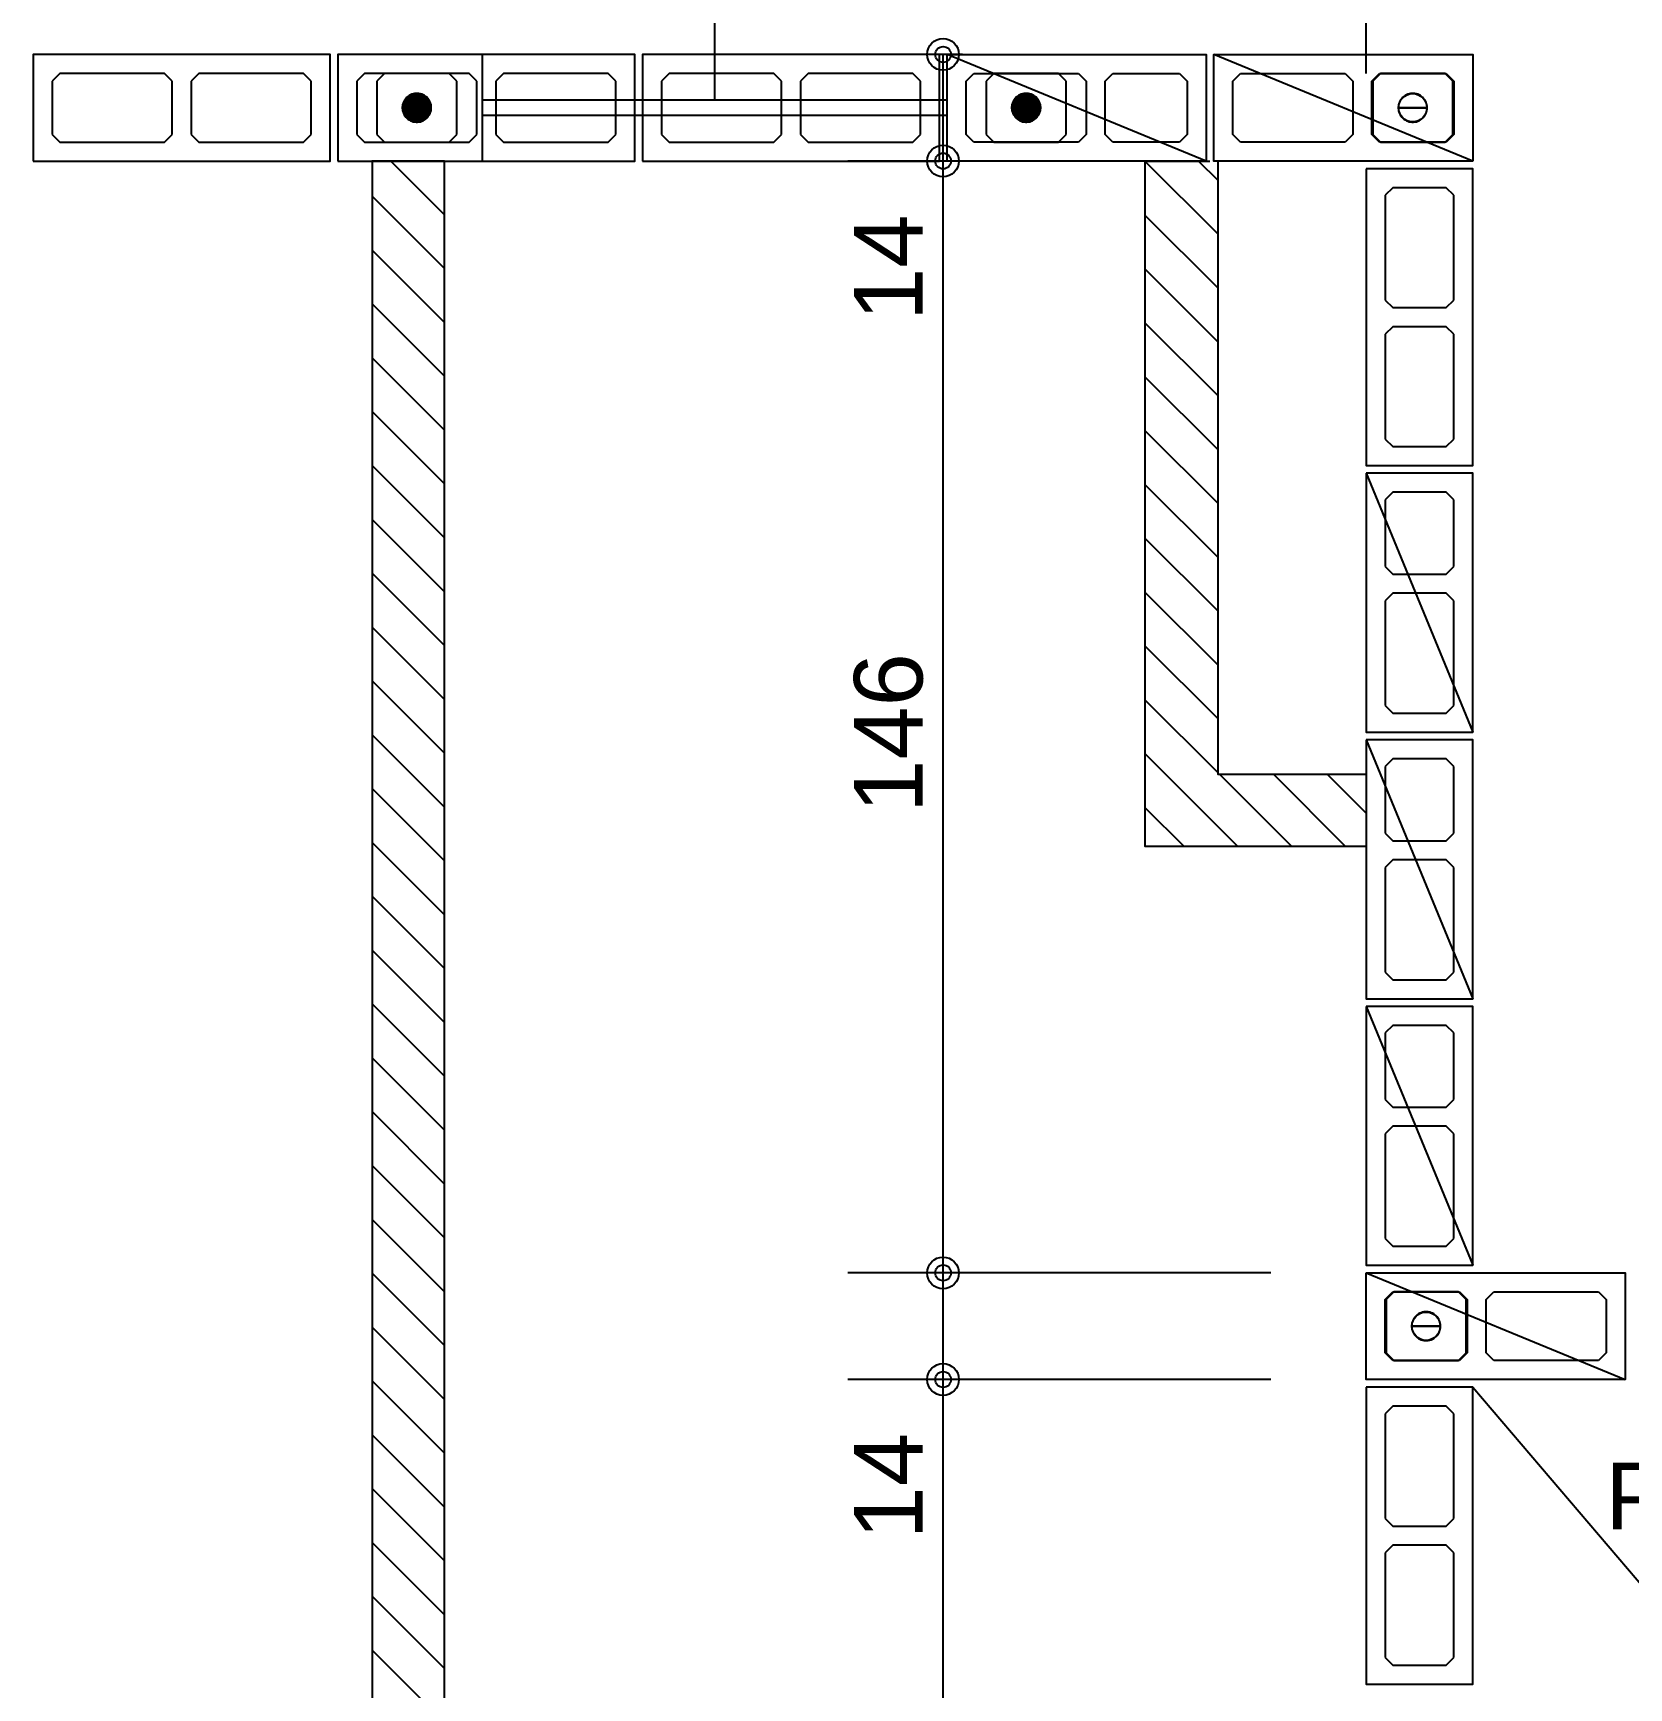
# Model space of a CAD drawing. Extents: x 0 to 119, y 0 to 84.
# Drawn here: x 20.638 to 24.828, y 65.63 to 69.976 of the extents above; entities that cross this region are included whole.
import ezdxf

# ---------------------------------------------------------------- set-up
doc = ezdxf.new("R2010")
doc.units = 0
doc.header["$MEASUREMENT"] = 0
doc.linetypes.add('ESTILO_TQS_0005', pattern=[0.4, 0.3, -0.1])
for name, color, linetype in [('17', 90, 'CONTINUOUS'), ('27', 250, 'CONTINUOUS'), ('29', 9, 'CONTINUOUS'), ('3', 7, 'CONTINUOUS'), ('35', 255, 'CONTINUOUS')]:
    doc.layers.add(name, color=color, linetype=linetype)
doc.styles.add('TQS_ARIAL', font='arial.ttf')

msp = doc.modelspace()

# ---------------------------------------------------------------- linework, layer by layer
at = {"layer": '17', "color": 90, "linetype": 'Continuous'}
for p, q in [((21.5603, 69.87), (21.5403, 69.85)), ((21.5403, 69.85), (21.5403, 69.71)), ((21.7303, 69.87), (21.5603, 69.87)), ((21.7503, 69.85), (21.7303, 69.87)), ((21.7503, 69.71), (21.7503, 69.85)), ((24.1753, 69.87), (24.1553, 69.85)), ((24.1553, 69.85), (24.1553, 69.71)), ((24.3453, 69.87), (24.1753, 69.87)), ((24.3653, 69.85), (24.3453, 69.87)), ((24.3653, 69.71), (24.3653, 69.85)), ((21.5403, 69.71), (21.5603, 69.69)), ((21.5603, 69.69), (21.7303, 69.69)), ((21.7303, 69.69), (21.7503, 69.71)), ((24.1553, 69.71), (24.1753, 69.69)), ((24.1753, 69.69), (24.3453, 69.69)), ((24.3453, 69.69), (24.3653, 69.71))]:
    msp.add_line(p, q, dxfattribs=at)
for points in [[(21.6459, 69.78), (21.645897, 69.779939), (21.645888, 69.779879), (21.645872, 69.77982), (21.645851, 69.779763), (21.645825, 69.779709), (21.645792, 69.779657), (21.645755, 69.779609), (21.645713, 69.779565), (21.645667, 69.779526), (21.645617, 69.779491), (21.645564, 69.779461), (21.645508, 69.779437), (21.64545, 69.779419), (21.645391, 69.779407), (21.64533, 69.779401), (21.64527, 69.779401), (21.645209, 69.779407), (21.64515, 69.779419), (21.645092, 69.779437), (21.645036, 69.779461), (21.644983, 69.779491), (21.644933, 69.779526), (21.644887, 69.779565), (21.644845, 69.779609), (21.644808, 69.779657), (21.644775, 69.779709), (21.644749, 69.779763), (21.644728, 69.77982), (21.644712, 69.779879), (21.644703, 69.779939), (21.6447, 69.78), (21.6831, 69.78), (21.682906, 69.783824), (21.682326, 69.787609), (21.681366, 69.791316), (21.680037, 69.794907), (21.67835, 69.798344), (21.676325, 69.801594), (21.673981, 69.804622), (21.671343, 69.807397), (21.668438, 69.809891), (21.665295, 69.812079), (21.661947, 69.813937), (21.658428, 69.815447), (21.654775, 69.816593), (21.651024, 69.817364), (21.647215, 69.817751), (21.643385, 69.817751), (21.639576, 69.817364), (21.635825, 69.816593), (21.632172, 69.815447), (21.628653, 69.813937), (21.625305, 69.812079), (21.622162, 69.809891), (21.619257, 69.807397), (21.616619, 69.804622), (21.614275, 69.801594), (21.61225, 69.798344), (21.610563, 69.794907), (21.609234, 69.791316), (21.608274, 69.787609), (21.607694, 69.783824), (21.6075, 69.78), (21.6459, 69.78)], [(24.2609, 69.78), (24.260897, 69.779939), (24.260888, 69.779879), (24.260872, 69.77982), (24.260851, 69.779763), (24.260825, 69.779709), (24.260792, 69.779657), (24.260755, 69.779609), (24.260713, 69.779565), (24.260667, 69.779526), (24.260617, 69.779491), (24.260564, 69.779461), (24.260508, 69.779437), (24.26045, 69.779419), (24.260391, 69.779407), (24.26033, 69.779401), (24.26027, 69.779401), (24.260209, 69.779407), (24.26015, 69.779419), (24.260092, 69.779437), (24.260036, 69.779461), (24.259983, 69.779491), (24.259933, 69.779526), (24.259887, 69.779565), (24.259845, 69.779609), (24.259808, 69.779657), (24.259775, 69.779709), (24.259749, 69.779763), (24.259728, 69.77982), (24.259712, 69.779879), (24.259703, 69.779939), (24.2597, 69.78), (24.2981, 69.78), (24.297906, 69.783824), (24.297326, 69.787609), (24.296366, 69.791316), (24.295037, 69.794907), (24.29335, 69.798344), (24.291325, 69.801594), (24.288981, 69.804622), (24.286343, 69.807397), (24.283438, 69.809891), (24.280295, 69.812079), (24.276947, 69.813937), (24.273428, 69.815447), (24.269775, 69.816593), (24.266024, 69.817364), (24.262215, 69.817751), (24.258385, 69.817751), (24.254576, 69.817364), (24.250825, 69.816593), (24.247172, 69.815447), (24.243653, 69.813937), (24.240305, 69.812079), (24.237162, 69.809891), (24.234257, 69.807397), (24.231619, 69.804622), (24.229275, 69.801594), (24.22725, 69.798344), (24.225563, 69.794907), (24.224234, 69.791316), (24.223274, 69.787609), (24.222694, 69.783824), (24.2225, 69.78), (24.2609, 69.78)], [(21.6447, 69.78), (21.644703, 69.780061), (21.644712, 69.780121), (21.644728, 69.78018), (21.644749, 69.780237), (21.644775, 69.780291), (21.644808, 69.780343), (21.644845, 69.780391), (21.644887, 69.780435), (21.644933, 69.780474), (21.644983, 69.780509), (21.645036, 69.780539), (21.645092, 69.780563), (21.64515, 69.780581), (21.645209, 69.780593), (21.64527, 69.780599), (21.64533, 69.780599), (21.645391, 69.780593), (21.64545, 69.780581), (21.645508, 69.780563), (21.645564, 69.780539), (21.645617, 69.780509), (21.645667, 69.780474), (21.645713, 69.780435), (21.645755, 69.780391), (21.645792, 69.780343), (21.645825, 69.780291), (21.645851, 69.780237), (21.645872, 69.78018), (21.645888, 69.780121), (21.645897, 69.780061), (21.6459, 69.78), (21.6075, 69.78), (21.607694, 69.776176), (21.608274, 69.772391), (21.609234, 69.768684), (21.610563, 69.765093), (21.61225, 69.761656), (21.614275, 69.758406), (21.616619, 69.755378), (21.619257, 69.752603), (21.622162, 69.750109), (21.625305, 69.747921), (21.628653, 69.746063), (21.632172, 69.744553), (21.635825, 69.743407), (21.639576, 69.742636), (21.643385, 69.742249), (21.647215, 69.742249), (21.651024, 69.742636), (21.654775, 69.743407), (21.658428, 69.744553), (21.661947, 69.746063), (21.665295, 69.747921), (21.668438, 69.750109), (21.671343, 69.752603), (21.673981, 69.755378), (21.676325, 69.758406), (21.67835, 69.761656), (21.680037, 69.765093), (21.681366, 69.768684), (21.682326, 69.772391), (21.682906, 69.776176), (21.6831, 69.78), (21.6447, 69.78)], [(24.2597, 69.78), (24.259703, 69.780061), (24.259712, 69.780121), (24.259728, 69.78018), (24.259749, 69.780237), (24.259775, 69.780291), (24.259808, 69.780343), (24.259845, 69.780391), (24.259887, 69.780435), (24.259933, 69.780474), (24.259983, 69.780509), (24.260036, 69.780539), (24.260092, 69.780563), (24.26015, 69.780581), (24.260209, 69.780593), (24.26027, 69.780599), (24.26033, 69.780599), (24.260391, 69.780593), (24.26045, 69.780581), (24.260508, 69.780563), (24.260564, 69.780539), (24.260617, 69.780509), (24.260667, 69.780474), (24.260713, 69.780435), (24.260755, 69.780391), (24.260792, 69.780343), (24.260825, 69.780291), (24.260851, 69.780237), (24.260872, 69.78018), (24.260888, 69.780121), (24.260897, 69.780061), (24.2609, 69.78), (24.2225, 69.78), (24.222694, 69.776176), (24.223274, 69.772391), (24.224234, 69.768684), (24.225563, 69.765093), (24.22725, 69.761656), (24.229275, 69.758406), (24.231619, 69.755378), (24.234257, 69.752603), (24.237162, 69.750109), (24.240305, 69.747921), (24.243653, 69.746063), (24.247172, 69.744553), (24.250825, 69.743407), (24.254576, 69.742636), (24.258385, 69.742249), (24.262215, 69.742249), (24.266024, 69.742636), (24.269775, 69.743407), (24.273428, 69.744553), (24.276947, 69.746063), (24.280295, 69.747921), (24.283438, 69.750109), (24.286343, 69.752603), (24.288981, 69.755378), (24.291325, 69.758406), (24.29335, 69.761656), (24.295037, 69.765093), (24.296366, 69.768684), (24.297326, 69.772391), (24.297906, 69.776176), (24.2981, 69.78), (24.2597, 69.78)]]:
    msp.add_lwpolyline(points, dxfattribs=at)
for centre in [(21.6453, 69.78), (24.2603, 69.78)]:
    msp.add_circle(centre, 0.0372, dxfattribs=at)
for points in [[(21.645667, 69.779526), (21.61225, 69.798344), (21.610563, 69.794907)], [(21.645667, 69.779526), (21.614275, 69.801594), (21.61225, 69.798344)], [(21.645667, 69.779526), (21.616619, 69.804622), (21.614275, 69.801594)], [(21.645667, 69.779526), (21.619257, 69.807397), (21.616619, 69.804622)], [(21.645667, 69.779526), (21.622162, 69.809891), (21.619257, 69.807397)], [(21.645667, 69.779526), (21.625305, 69.812079), (21.622162, 69.809891)], [(21.645667, 69.779526), (21.628653, 69.813937), (21.625305, 69.812079)], [(21.645667, 69.779526), (21.632172, 69.815447), (21.628653, 69.813937)], [(21.645667, 69.779526), (21.635825, 69.816593), (21.632172, 69.815447)], [(21.645667, 69.779526), (21.639576, 69.817364), (21.635825, 69.816593)], [(21.645667, 69.779526), (21.643385, 69.817751), (21.639576, 69.817364)], [(21.645667, 69.779526), (21.647215, 69.817751), (21.643385, 69.817751)], [(21.6831, 69.78), (21.647215, 69.817751), (21.645667, 69.779526)], [(21.6831, 69.78), (21.651024, 69.817364), (21.647215, 69.817751)], [(21.6831, 69.78), (21.654775, 69.816593), (21.651024, 69.817364)], [(21.6831, 69.78), (21.658428, 69.815447), (21.654775, 69.816593)], [(21.6831, 69.78), (21.661947, 69.813937), (21.658428, 69.815447)], [(21.6831, 69.78), (21.665295, 69.812079), (21.661947, 69.813937)], [(21.6831, 69.78), (21.668438, 69.809891), (21.665295, 69.812079)], [(21.6831, 69.78), (21.671343, 69.807397), (21.668438, 69.809891)], [(21.6831, 69.78), (21.673981, 69.804622), (21.671343, 69.807397)], [(21.6831, 69.78), (21.676325, 69.801594), (21.673981, 69.804622)], [(21.6831, 69.78), (21.67835, 69.798344), (21.676325, 69.801594)], [(21.6831, 69.78), (21.680037, 69.794907), (21.67835, 69.798344)], [(21.645667, 69.779526), (21.607694, 69.783824), (21.6075, 69.78)], [(21.644933, 69.780474), (21.6075, 69.78), (21.607694, 69.776176)], [(21.645667, 69.779526), (21.608274, 69.787609), (21.607694, 69.783824)], [(21.644933, 69.780474), (21.607694, 69.776176), (21.608274, 69.772391)], [(21.645667, 69.779526), (21.609234, 69.791316), (21.608274, 69.787609)], [(21.644933, 69.780474), (21.608274, 69.772391), (21.609234, 69.768684)], [(21.645667, 69.779526), (21.610563, 69.794907), (21.609234, 69.791316)], [(21.644933, 69.780474), (21.609234, 69.768684), (21.610563, 69.765093)], [(21.644933, 69.780474), (21.610563, 69.765093), (21.61225, 69.761656)], [(21.644933, 69.780474), (21.61225, 69.761656), (21.614275, 69.758406)], [(21.644933, 69.780474), (21.614275, 69.758406), (21.616619, 69.755378)], [(21.644933, 69.780474), (21.616619, 69.755378), (21.619257, 69.752603)], [(21.644933, 69.780474), (21.619257, 69.752603), (21.622162, 69.750109)], [(21.644933, 69.780474), (21.622162, 69.750109), (21.625305, 69.747921)], [(21.644933, 69.780474), (21.625305, 69.747921), (21.628653, 69.746063)], [(21.644933, 69.780474), (21.628653, 69.746063), (21.632172, 69.744553)], [(21.644933, 69.780474), (21.632172, 69.744553), (21.635825, 69.743407)], [(21.644933, 69.780474), (21.635825, 69.743407), (21.639576, 69.742636)], [(21.644933, 69.780474), (21.639576, 69.742636), (21.643385, 69.742249)], [(21.644933, 69.780474), (21.643385, 69.742249), (21.647215, 69.742249)], [(21.644933, 69.780474), (21.644728, 69.78018), (21.6447, 69.78)], [(21.644933, 69.780474), (21.6447, 69.78), (21.6447, 69.78)], [(21.644933, 69.780474), (21.6447, 69.78), (21.6447, 69.78)], [(21.644933, 69.780474), (21.6447, 69.78), (21.6447, 69.78)], [(21.644933, 69.780474), (21.6447, 69.78), (21.6447, 69.78)], [(21.644933, 69.780474), (21.6447, 69.78), (21.6447, 69.78)], [(21.644933, 69.780474), (21.6447, 69.78), (21.6447, 69.78)], [(21.644933, 69.780474), (21.6447, 69.78), (21.6447, 69.78)], [(21.644933, 69.780474), (21.6447, 69.78), (21.6447, 69.78)], [(21.644933, 69.780474), (21.6447, 69.78), (21.6447, 69.78)], [(21.644933, 69.780474), (21.6447, 69.78), (21.6447, 69.78)], [(21.644933, 69.780474), (21.6447, 69.78), (21.6447, 69.78)], [(21.644933, 69.780474), (21.6447, 69.78), (21.6447, 69.78)], [(21.644933, 69.780474), (21.6447, 69.78), (21.6447, 69.78)], [(21.644933, 69.780474), (21.6447, 69.78), (21.6447, 69.78)], [(21.644933, 69.780474), (21.6447, 69.78), (21.6447, 69.78)], [(21.644933, 69.780474), (21.6447, 69.78), (21.6447, 69.78)], [(21.644933, 69.780474), (21.6447, 69.78), (21.6447, 69.78)], [(21.644933, 69.780474), (21.6447, 69.78), (21.6447, 69.78)], [(21.644933, 69.780474), (21.6447, 69.78), (21.6447, 69.78)], [(21.644933, 69.780474), (21.6447, 69.78), (21.6447, 69.78)], [(21.644933, 69.780474), (21.6447, 69.78), (21.6447, 69.78)], [(21.644933, 69.780474), (21.6447, 69.78), (21.6447, 69.78)], [(21.644933, 69.780474), (21.644775, 69.780291), (21.644728, 69.78018)], [(21.644933, 69.780474), (21.644808, 69.780343), (21.644775, 69.780291)], [(21.644933, 69.780474), (21.644845, 69.780391), (21.644808, 69.780343)], [(21.644933, 69.780474), (21.644887, 69.780435), (21.644845, 69.780391)], [(21.644933, 69.780474), (21.644933, 69.780474), (21.644887, 69.780435)], [(21.644933, 69.780474), (21.644887, 69.780435), (21.644887, 69.780435)], [(21.6831, 69.78), (21.644933, 69.780474), (21.647215, 69.742249)], [(21.644933, 69.780474), (21.644933, 69.780474), (21.644933, 69.780474)], [(21.6459, 69.78), (21.645667, 69.779526), (21.645667, 69.779526)], [(21.6459, 69.78), (21.645667, 69.779526), (21.645667, 69.779526)], [(21.6459, 69.78), (21.645667, 69.779526), (21.645713, 69.779565)], [(21.6459, 69.78), (21.645713, 69.779565), (21.645713, 69.779565)], [(21.6459, 69.78), (21.645713, 69.779565), (21.645755, 69.779609)], [(21.6459, 69.78), (21.645755, 69.779609), (21.645792, 69.779657)], [(21.6459, 69.78), (21.645792, 69.779657), (21.645825, 69.779709)], [(21.6459, 69.78), (21.645825, 69.779709), (21.645872, 69.77982)], [(21.6459, 69.78), (21.645872, 69.77982), (21.6459, 69.78)], [(21.6459, 69.78), (21.6459, 69.78), (21.6459, 69.78)], [(21.6459, 69.78), (21.6459, 69.78), (21.6459, 69.78)], [(21.6459, 69.78), (21.6459, 69.78), (21.6459, 69.78)], [(21.6459, 69.78), (21.6459, 69.78), (21.6459, 69.78)], [(21.6459, 69.78), (21.6459, 69.78), (21.6459, 69.78)], [(21.6459, 69.78), (21.6459, 69.78), (21.6459, 69.78)], [(21.6459, 69.78), (21.6459, 69.78), (21.6459, 69.78)], [(21.6459, 69.78), (21.6459, 69.78), (21.6459, 69.78)], [(21.6459, 69.78), (21.6459, 69.78), (21.6459, 69.78)], [(21.6459, 69.78), (21.6459, 69.78), (21.6459, 69.78)], [(21.6459, 69.78), (21.6459, 69.78), (21.6459, 69.78)], [(21.6459, 69.78), (21.6459, 69.78), (21.6459, 69.78)], [(21.6459, 69.78), (21.6459, 69.78), (21.6459, 69.78)], [(21.6459, 69.78), (21.6459, 69.78), (21.6459, 69.78)], [(21.6459, 69.78), (21.6459, 69.78), (21.6459, 69.78)], [(21.6459, 69.78), (21.6459, 69.78), (21.6459, 69.78)], [(21.6459, 69.78), (21.6459, 69.78), (21.6459, 69.78)], [(21.6459, 69.78), (21.6459, 69.78), (21.6459, 69.78)], [(21.6459, 69.78), (21.6459, 69.78), (21.6459, 69.78)], [(21.6459, 69.78), (21.6459, 69.78), (21.6459, 69.78)], [(21.6459, 69.78), (21.6459, 69.78), (21.6459, 69.78)], [(21.6831, 69.78), (21.647215, 69.742249), (21.651024, 69.742636)], [(21.6831, 69.78), (21.651024, 69.742636), (21.654775, 69.743407)], [(21.6831, 69.78), (21.654775, 69.743407), (21.658428, 69.744553)], [(21.6831, 69.78), (21.658428, 69.744553), (21.661947, 69.746063)], [(21.6831, 69.78), (21.661947, 69.746063), (21.665295, 69.747921)], [(21.6831, 69.78), (21.665295, 69.747921), (21.668438, 69.750109)], [(21.6831, 69.78), (21.668438, 69.750109), (21.671343, 69.752603)], [(21.6831, 69.78), (21.671343, 69.752603), (21.673981, 69.755378)], [(21.6831, 69.78), (21.673981, 69.755378), (21.676325, 69.758406)], [(21.6831, 69.78), (21.676325, 69.758406), (21.67835, 69.761656)], [(21.6831, 69.78), (21.67835, 69.761656), (21.680037, 69.765093)], [(21.6831, 69.78), (21.681366, 69.791316), (21.680037, 69.794907)], [(21.6831, 69.78), (21.680037, 69.765093), (21.681366, 69.768684)], [(21.6831, 69.78), (21.682326, 69.787609), (21.681366, 69.791316)], [(21.6831, 69.78), (21.681366, 69.768684), (21.682326, 69.772391)], [(21.6831, 69.78), (21.682906, 69.783824), (21.682326, 69.787609)], [(21.6831, 69.78), (21.682326, 69.772391), (21.682906, 69.776176)]]:
    msp.add_solid(points, dxfattribs=at)
at = {"layer": '27', "color": 250, "linetype": 'ESTILO_TQS_0005'}
for points in [[(20.6878, 69.71), (20.7078, 69.69), (20.9828, 69.69), (21.0028, 69.71), (21.0028, 69.85), (20.9828, 69.87), (20.7078, 69.87), (20.6878, 69.85), (20.6878, 69.71)], [(21.0528, 69.71), (21.0728, 69.69), (21.3478, 69.69), (21.3678, 69.71), (21.3678, 69.85), (21.3478, 69.87), (21.0728, 69.87), (21.0528, 69.85), (21.0528, 69.71)], [(21.4878, 69.71), (21.5078, 69.69), (21.7828, 69.69), (21.8028, 69.71), (21.8028, 69.85), (21.7828, 69.87), (21.5078, 69.87), (21.4878, 69.85), (21.4878, 69.71)], [(21.8528, 69.71), (21.8728, 69.69), (22.1478, 69.69), (22.1678, 69.71), (22.1678, 69.85), (22.1478, 69.87), (21.8728, 69.87), (21.8528, 69.85), (21.8528, 69.71)], [(22.2878, 69.71), (22.3078, 69.69), (22.5828, 69.69), (22.6028, 69.71), (22.6028, 69.85), (22.5828, 69.87), (22.3078, 69.87), (22.2878, 69.85), (22.2878, 69.71)], [(22.6528, 69.71), (22.6728, 69.69), (22.9478, 69.69), (22.9678, 69.71), (22.9678, 69.85), (22.9478, 69.87), (22.6728, 69.87), (22.6528, 69.85), (22.6528, 69.71)], [(23.4028, 69.71), (23.3828, 69.69), (23.1078, 69.69), (23.0878, 69.71), (23.0878, 69.85), (23.1078, 69.87), (23.3828, 69.87), (23.4028, 69.85), (23.4028, 69.71)], [(23.6678, 69.71), (23.6478, 69.69), (23.4728, 69.69), (23.4528, 69.71), (23.4528, 69.85), (23.4728, 69.87), (23.6478, 69.87), (23.6678, 69.85), (23.6678, 69.71)], [(24.1028, 69.71), (24.0828, 69.69), (23.8078, 69.69), (23.7878, 69.71), (23.7878, 69.85), (23.8078, 69.87), (24.0828, 69.87), (24.1028, 69.85), (24.1028, 69.71)], [(24.3678, 69.71), (24.3478, 69.69), (24.1728, 69.69), (24.1528, 69.71), (24.1528, 69.85), (24.1728, 69.87), (24.3478, 69.87), (24.3678, 69.85), (24.3678, 69.71)], [(24.2078, 69.57), (24.1878, 69.55), (24.1878, 69.275), (24.2078, 69.255), (24.3478, 69.255), (24.3678, 69.275), (24.3678, 69.55), (24.3478, 69.57), (24.2078, 69.57)], [(24.2078, 69.205), (24.1878, 69.185), (24.1878, 68.91), (24.2078, 68.89), (24.3478, 68.89), (24.3678, 68.91), (24.3678, 69.185), (24.3478, 69.205), (24.2078, 69.205)], [(24.2078, 68.77), (24.1878, 68.75), (24.1878, 68.575), (24.2078, 68.555), (24.3478, 68.555), (24.3678, 68.575), (24.3678, 68.75), (24.3478, 68.77), (24.2078, 68.77)], [(24.2078, 68.505), (24.1878, 68.485), (24.1878, 68.21), (24.2078, 68.19), (24.3478, 68.19), (24.3678, 68.21), (24.3678, 68.485), (24.3478, 68.505), (24.2078, 68.505)], [(24.2078, 68.07), (24.1878, 68.05), (24.1878, 67.875), (24.2078, 67.855), (24.3478, 67.855), (24.3678, 67.875), (24.3678, 68.05), (24.3478, 68.07), (24.2078, 68.07)], [(24.2078, 67.805), (24.1878, 67.785), (24.1878, 67.51), (24.2078, 67.49), (24.3478, 67.49), (24.3678, 67.51), (24.3678, 67.785), (24.3478, 67.805), (24.2078, 67.805)], [(24.2078, 67.37), (24.1878, 67.35), (24.1878, 67.175), (24.2078, 67.155), (24.3478, 67.155), (24.3678, 67.175), (24.3678, 67.35), (24.3478, 67.37), (24.2078, 67.37)], [(24.2078, 67.105), (24.1878, 67.085), (24.1878, 66.81), (24.2078, 66.79), (24.3478, 66.79), (24.3678, 66.81), (24.3678, 67.085), (24.3478, 67.105), (24.2078, 67.105)], [(24.187894, 66.65), (24.207894, 66.67), (24.382894, 66.67), (24.402894, 66.65), (24.402894, 66.51), (24.382894, 66.49), (24.207894, 66.49), (24.187894, 66.51), (24.187894, 66.65)], [(24.452894, 66.65), (24.472894, 66.67), (24.747894, 66.67), (24.767894, 66.65), (24.767894, 66.51), (24.747894, 66.49), (24.472894, 66.49), (24.452894, 66.51), (24.452894, 66.65)], [(24.2078, 66.37), (24.1878, 66.35), (24.1878, 66.075), (24.2078, 66.055), (24.3478, 66.055), (24.3678, 66.075), (24.3678, 66.35), (24.3478, 66.37), (24.2078, 66.37)], [(24.2078, 66.005), (24.1878, 65.985), (24.1878, 65.71), (24.2078, 65.69), (24.3478, 65.69), (24.3678, 65.71), (24.3678, 65.985), (24.3478, 66.005), (24.2078, 66.005)]]:
    msp.add_lwpolyline(points, dxfattribs=at)
at = {"layer": '29', "color": 9, "linetype": 'Continuous'}
for p, q in [((21.576775, 69.64), (21.717799, 69.498975)), ((23.558194, 69.63848), (23.748194, 69.44848)), ((23.698095, 69.64), (23.748194, 69.589901)), ((21.527799, 69.547554), (21.717799, 69.357554)), ((23.558194, 69.497058), (23.748194, 69.307058)), ((21.527799, 69.406133), (21.717799, 69.216133)), ((23.558194, 69.355637), (23.748194, 69.165637)), ((21.527799, 69.264711), (21.717799, 69.074711)), ((23.558194, 69.214216), (23.748194, 69.024216)), ((21.527799, 69.12329), (21.717799, 68.93329)), ((23.558194, 69.072794), (23.748194, 68.882794)), ((21.527799, 68.981869), (21.717799, 68.791869)), ((23.558194, 68.931373), (23.748194, 68.741373)), ((21.527799, 68.840447), (21.717799, 68.650447)), ((23.558194, 68.789952), (23.748194, 68.599952)), ((21.527799, 68.699026), (21.717799, 68.509026)), ((23.558194, 68.64853), (23.748194, 68.45853)), ((21.527799, 68.557605), (21.717799, 68.367605)), ((23.558194, 68.507109), (23.748194, 68.317109)), ((21.527799, 68.416183), (21.717799, 68.226183)), ((23.558194, 68.365687), (23.748194, 68.175687)), ((21.527799, 68.274762), (21.717799, 68.084762)), ((23.558194, 68.224266), (23.748194, 68.034266)), ((21.527799, 68.13334), (21.717799, 67.94334)), ((23.558194, 68.082845), (23.801178, 67.839861)), ((23.752969, 68.029491), (23.942599, 67.839861)), ((23.894391, 68.029491), (24.084021, 67.839861)), ((24.035812, 68.029491), (24.1378, 67.927503)), ((21.527799, 67.991919), (21.717799, 67.801919)), ((23.558194, 67.941423), (23.659756, 67.839861)), ((21.527799, 67.850498), (21.717799, 67.660498)), ((21.527799, 67.709076), (21.717799, 67.519076)), ((21.527799, 67.567655), (21.717799, 67.377655)), ((21.527799, 67.426234), (21.717799, 67.236234)), ((21.527799, 67.284812), (21.717799, 67.094812)), ((21.527799, 67.143391), (21.717799, 66.953391)), ((21.527799, 67.00197), (21.717799, 66.81197)), ((21.527799, 66.860548), (21.717799, 66.670548)), ((21.527799, 66.719127), (21.717799, 66.529127)), ((21.527799, 66.577706), (21.717799, 66.387706)), ((21.527799, 66.436284), (21.717799, 66.246284)), ((24.4178, 66.42), (26.8378, 63.580087)), ((21.527799, 66.294863), (21.717799, 66.104863)), ((21.527799, 66.153441), (21.717799, 65.963441)), ((21.527799, 66.01202), (21.717799, 65.82202)), ((21.527799, 65.870599), (21.717799, 65.680599)), ((21.527799, 65.729177), (21.717799, 65.539177))]:
    msp.add_line(p, q, dxfattribs=at)
for points in [[(21.527799, 69.64), (21.527799, 64.639985), (21.827799, 64.639985), (21.827799, 64.919985), (21.717799, 64.919985), (21.717799, 69.64), (21.527489, 69.64)], [(23.748194, 69.64), (23.748194, 68.029491), (24.1378, 68.029491), (24.1378, 67.839861), (23.558194, 67.839861), (23.558194, 69.639491), (23.558194, 69.64), (23.727487, 69.64)]]:
    msp.add_lwpolyline(points, dxfattribs=at)
at = {"layer": '3', "color": 7, "linetype": 'Continuous'}
for p, q in [((22.4278, 69.8), (22.4278, 71.028083)), ((21.8178, 69.64), (21.8178, 69.92)), ((23.0378, 69.64), (23.0378, 69.92)), ((23.7178, 69.64), (23.0378, 69.92)), ((24.4178, 69.64), (23.7378, 69.92)), ((23.1603, 69.87), (23.1403, 69.85)), ((23.1403, 69.85), (23.1403, 69.71)), ((23.3303, 69.87), (23.1603, 69.87)), ((23.3503, 69.85), (23.3303, 69.87)), ((23.3503, 69.71), (23.3503, 69.85)), ((23.0378, 69.8), (21.8178, 69.8)), ((23.0378, 69.76), (21.8178, 69.76)), ((23.1403, 69.71), (23.1603, 69.69)), ((23.1603, 69.69), (23.3303, 69.69)), ((23.3303, 69.69), (23.3503, 69.71)), ((24.1378, 68.82), (24.4178, 68.14)), ((24.1378, 68.12), (24.4178, 67.44)), ((24.1378, 67.42), (24.4178, 66.74)), ((24.137894, 66.72), (24.817894, 66.44)), ((24.210394, 66.67), (24.190394, 66.65)), ((24.380394, 66.67), (24.210394, 66.67)), ((24.400394, 66.65), (24.380394, 66.67)), ((24.190394, 66.65), (24.190394, 66.51)), ((24.400394, 66.51), (24.400394, 66.65)), ((24.190394, 66.51), (24.210394, 66.49)), ((24.380394, 66.49), (24.400394, 66.51)), ((24.210394, 66.49), (24.380394, 66.49))]:
    msp.add_line(p, q, dxfattribs=at)
for points in [[(20.6378, 69.64), (21.4178, 69.64), (21.4178, 69.92), (20.6378, 69.92), (20.6378, 69.64)], [(21.4378, 69.64), (22.2178, 69.64), (22.2178, 69.92), (21.4378, 69.92), (21.4378, 69.64)], [(22.2378, 69.64), (23.0178, 69.64), (23.0178, 69.92), (22.2378, 69.92), (22.2378, 69.64)], [(23.7178, 69.64), (23.0378, 69.64), (23.0378, 69.92), (23.7178, 69.92), (23.7178, 69.64)], [(24.4178, 69.64), (23.7378, 69.64), (23.7378, 69.92), (24.4178, 69.92), (24.4178, 69.64)], [(23.2459, 69.78), (23.245897, 69.779939), (23.245888, 69.779879), (23.245872, 69.77982), (23.245851, 69.779763), (23.245825, 69.779709), (23.245792, 69.779657), (23.245755, 69.779609), (23.245713, 69.779565), (23.245667, 69.779526), (23.245617, 69.779491), (23.245564, 69.779461), (23.245508, 69.779437), (23.24545, 69.779419), (23.245391, 69.779407), (23.24533, 69.779401), (23.24527, 69.779401), (23.245209, 69.779407), (23.24515, 69.779419), (23.245092, 69.779437), (23.245036, 69.779461), (23.244983, 69.779491), (23.244933, 69.779526), (23.244887, 69.779565), (23.244845, 69.779609), (23.244808, 69.779657), (23.244775, 69.779709), (23.244749, 69.779763), (23.244728, 69.77982), (23.244712, 69.779879), (23.244703, 69.779939), (23.2447, 69.78), (23.2831, 69.78), (23.282906, 69.783824), (23.282326, 69.787609), (23.281366, 69.791316), (23.280037, 69.794907), (23.27835, 69.798344), (23.276325, 69.801594), (23.273981, 69.804622), (23.271343, 69.807397), (23.268438, 69.809891), (23.265295, 69.812079), (23.261947, 69.813937), (23.258428, 69.815447), (23.254775, 69.816593), (23.251024, 69.817364), (23.247215, 69.817751), (23.243385, 69.817751), (23.239576, 69.817364), (23.235825, 69.816593), (23.232172, 69.815447), (23.228653, 69.813937), (23.225305, 69.812079), (23.222162, 69.809891), (23.219257, 69.807397), (23.216619, 69.804622), (23.214275, 69.801594), (23.21225, 69.798344), (23.210563, 69.794907), (23.209234, 69.791316), (23.208274, 69.787609), (23.207694, 69.783824), (23.2075, 69.78), (23.2459, 69.78)], [(23.2447, 69.78), (23.244703, 69.780061), (23.244712, 69.780121), (23.244728, 69.78018), (23.244749, 69.780237), (23.244775, 69.780291), (23.244808, 69.780343), (23.244845, 69.780391), (23.244887, 69.780435), (23.244933, 69.780474), (23.244983, 69.780509), (23.245036, 69.780539), (23.245092, 69.780563), (23.24515, 69.780581), (23.245209, 69.780593), (23.24527, 69.780599), (23.24533, 69.780599), (23.245391, 69.780593), (23.24545, 69.780581), (23.245508, 69.780563), (23.245564, 69.780539), (23.245617, 69.780509), (23.245667, 69.780474), (23.245713, 69.780435), (23.245755, 69.780391), (23.245792, 69.780343), (23.245825, 69.780291), (23.245851, 69.780237), (23.245872, 69.78018), (23.245888, 69.780121), (23.245897, 69.780061), (23.2459, 69.78), (23.2075, 69.78), (23.207694, 69.776176), (23.208274, 69.772391), (23.209234, 69.768684), (23.210563, 69.765093), (23.21225, 69.761656), (23.214275, 69.758406), (23.216619, 69.755378), (23.219257, 69.752603), (23.222162, 69.750109), (23.225305, 69.747921), (23.228653, 69.746063), (23.232172, 69.744553), (23.235825, 69.743407), (23.239576, 69.742636), (23.243385, 69.742249), (23.247215, 69.742249), (23.251024, 69.742636), (23.254775, 69.743407), (23.258428, 69.744553), (23.261947, 69.746063), (23.265295, 69.747921), (23.268438, 69.750109), (23.271343, 69.752603), (23.273981, 69.755378), (23.276325, 69.758406), (23.27835, 69.761656), (23.280037, 69.765093), (23.281366, 69.768684), (23.282326, 69.772391), (23.282906, 69.776176), (23.2831, 69.78), (23.2447, 69.78)], [(24.1378, 69.62), (24.1378, 68.84), (24.4178, 68.84), (24.4178, 69.62), (24.1378, 69.62)], [(24.1378, 68.82), (24.1378, 68.14), (24.4178, 68.14), (24.4178, 68.82), (24.1378, 68.82)], [(24.1378, 68.12), (24.1378, 67.44), (24.4178, 67.44), (24.4178, 68.12), (24.1378, 68.12)], [(24.1378, 67.42), (24.1378, 66.74), (24.4178, 66.74), (24.4178, 67.42), (24.1378, 67.42)], [(24.137894, 66.72), (24.817894, 66.72), (24.817894, 66.44), (24.137894, 66.44), (24.137894, 66.72)], [(24.295994, 66.58), (24.295991, 66.579939), (24.295982, 66.579879), (24.295966, 66.57982), (24.295945, 66.579763), (24.295918, 66.579709), (24.295886, 66.579657), (24.295849, 66.579609), (24.295807, 66.579565), (24.295761, 66.579526), (24.295711, 66.579491), (24.295658, 66.579461), (24.295602, 66.579437), (24.295544, 66.579419), (24.295485, 66.579407), (24.295424, 66.579401), (24.295363, 66.579401), (24.295303, 66.579407), (24.295243, 66.579419), (24.295185, 66.579437), (24.29513, 66.579461), (24.295076, 66.579491), (24.295027, 66.579526), (24.29498, 66.579565), (24.294939, 66.579609), (24.294901, 66.579657), (24.294869, 66.579709), (24.294842, 66.579763), (24.294821, 66.57982), (24.294806, 66.579879), (24.294797, 66.579939), (24.294794, 66.58), (24.333194, 66.58), (24.333, 66.583824), (24.33242, 66.587609), (24.33146, 66.591316), (24.33013, 66.594907), (24.328444, 66.598344), (24.326419, 66.601594), (24.324075, 66.604622), (24.321437, 66.607397), (24.318531, 66.609891), (24.315389, 66.612079), (24.312041, 66.613937), (24.308522, 66.615447), (24.304869, 66.616593), (24.301118, 66.617364), (24.297308, 66.617751), (24.293479, 66.617751), (24.28967, 66.617364), (24.285919, 66.616593), (24.282266, 66.615447), (24.278747, 66.613937), (24.275399, 66.612079), (24.272256, 66.609891), (24.269351, 66.607397), (24.266713, 66.604622), (24.264369, 66.601594), (24.262344, 66.598344), (24.260657, 66.594907), (24.259327, 66.591316), (24.258368, 66.587609), (24.257788, 66.583824), (24.257594, 66.58), (24.295994, 66.58)], [(24.294794, 66.58), (24.294797, 66.580061), (24.294806, 66.580121), (24.294821, 66.58018), (24.294842, 66.580237), (24.294869, 66.580291), (24.294901, 66.580343), (24.294939, 66.580391), (24.29498, 66.580435), (24.295027, 66.580474), (24.295076, 66.580509), (24.29513, 66.580539), (24.295185, 66.580563), (24.295243, 66.580581), (24.295303, 66.580593), (24.295363, 66.580599), (24.295424, 66.580599), (24.295485, 66.580593), (24.295544, 66.580581), (24.295602, 66.580563), (24.295658, 66.580539), (24.295711, 66.580509), (24.295761, 66.580474), (24.295807, 66.580435), (24.295849, 66.580391), (24.295886, 66.580343), (24.295918, 66.580291), (24.295945, 66.580237), (24.295966, 66.58018), (24.295982, 66.580121), (24.295991, 66.580061), (24.295994, 66.58), (24.257594, 66.58), (24.257788, 66.576176), (24.258368, 66.572391), (24.259327, 66.568684), (24.260657, 66.565093), (24.262344, 66.561656), (24.264369, 66.558406), (24.266713, 66.555378), (24.269351, 66.552603), (24.272256, 66.550109), (24.275399, 66.547921), (24.278747, 66.546063), (24.282266, 66.544553), (24.285919, 66.543407), (24.28967, 66.542636), (24.293479, 66.542249), (24.297308, 66.542249), (24.301118, 66.542636), (24.304869, 66.543407), (24.308522, 66.544553), (24.312041, 66.546063), (24.315389, 66.547921), (24.318531, 66.550109), (24.321437, 66.552603), (24.324075, 66.555378), (24.326419, 66.558406), (24.328444, 66.561656), (24.33013, 66.565093), (24.33146, 66.568684), (24.33242, 66.572391), (24.333, 66.576176), (24.333194, 66.58), (24.294794, 66.58)], [(24.1378, 66.42), (24.1378, 65.64), (24.4178, 65.64), (24.4178, 66.42), (24.1378, 66.42)]]:
    msp.add_lwpolyline(points, dxfattribs=at)
for centre in [(23.2453, 69.78), (24.295394, 66.58)]:
    msp.add_circle(centre, 0.0372, dxfattribs=at)
for points in [[(23.245667, 69.779526), (23.21225, 69.798344), (23.210563, 69.794907)], [(23.245667, 69.779526), (23.214275, 69.801594), (23.21225, 69.798344)], [(23.245667, 69.779526), (23.216619, 69.804622), (23.214275, 69.801594)], [(23.245667, 69.779526), (23.219257, 69.807397), (23.216619, 69.804622)], [(23.245667, 69.779526), (23.222162, 69.809891), (23.219257, 69.807397)], [(23.245667, 69.779526), (23.225305, 69.812079), (23.222162, 69.809891)], [(23.245667, 69.779526), (23.228653, 69.813937), (23.225305, 69.812079)], [(23.245667, 69.779526), (23.232172, 69.815447), (23.228653, 69.813937)], [(23.245667, 69.779526), (23.235825, 69.816593), (23.232172, 69.815447)], [(23.245667, 69.779526), (23.239576, 69.817364), (23.235825, 69.816593)], [(23.245667, 69.779526), (23.243385, 69.817751), (23.239576, 69.817364)], [(23.245667, 69.779526), (23.247215, 69.817751), (23.243385, 69.817751)], [(23.2831, 69.78), (23.247215, 69.817751), (23.245667, 69.779526)], [(23.2831, 69.78), (23.251024, 69.817364), (23.247215, 69.817751)], [(23.2831, 69.78), (23.254775, 69.816593), (23.251024, 69.817364)], [(23.2831, 69.78), (23.258428, 69.815447), (23.254775, 69.816593)], [(23.2831, 69.78), (23.261947, 69.813937), (23.258428, 69.815447)], [(23.2831, 69.78), (23.265295, 69.812079), (23.261947, 69.813937)], [(23.2831, 69.78), (23.268438, 69.809891), (23.265295, 69.812079)], [(23.2831, 69.78), (23.271343, 69.807397), (23.268438, 69.809891)], [(23.2831, 69.78), (23.273981, 69.804622), (23.271343, 69.807397)], [(23.2831, 69.78), (23.276325, 69.801594), (23.273981, 69.804622)], [(23.2831, 69.78), (23.27835, 69.798344), (23.276325, 69.801594)], [(23.2831, 69.78), (23.280037, 69.794907), (23.27835, 69.798344)], [(23.245667, 69.779526), (23.207694, 69.783824), (23.2075, 69.78)], [(23.244933, 69.780474), (23.2075, 69.78), (23.207694, 69.776176)], [(23.245667, 69.779526), (23.208274, 69.787609), (23.207694, 69.783824)], [(23.244933, 69.780474), (23.207694, 69.776176), (23.208274, 69.772391)], [(23.245667, 69.779526), (23.209234, 69.791316), (23.208274, 69.787609)], [(23.244933, 69.780474), (23.208274, 69.772391), (23.209234, 69.768684)], [(23.245667, 69.779526), (23.210563, 69.794907), (23.209234, 69.791316)], [(23.244933, 69.780474), (23.209234, 69.768684), (23.210563, 69.765093)], [(23.244933, 69.780474), (23.210563, 69.765093), (23.21225, 69.761656)], [(23.244933, 69.780474), (23.21225, 69.761656), (23.214275, 69.758406)], [(23.244933, 69.780474), (23.214275, 69.758406), (23.216619, 69.755378)], [(23.244933, 69.780474), (23.216619, 69.755378), (23.219257, 69.752603)], [(23.244933, 69.780474), (23.219257, 69.752603), (23.222162, 69.750109)], [(23.244933, 69.780474), (23.222162, 69.750109), (23.225305, 69.747921)], [(23.244933, 69.780474), (23.225305, 69.747921), (23.228653, 69.746063)], [(23.244933, 69.780474), (23.228653, 69.746063), (23.232172, 69.744553)], [(23.244933, 69.780474), (23.232172, 69.744553), (23.235825, 69.743407)], [(23.244933, 69.780474), (23.235825, 69.743407), (23.239576, 69.742636)], [(23.244933, 69.780474), (23.239576, 69.742636), (23.243385, 69.742249)], [(23.244933, 69.780474), (23.243385, 69.742249), (23.247215, 69.742249)], [(23.244933, 69.780474), (23.244728, 69.78018), (23.2447, 69.78)], [(23.244933, 69.780474), (23.2447, 69.78), (23.2447, 69.78)], [(23.244933, 69.780474), (23.2447, 69.78), (23.2447, 69.78)], [(23.244933, 69.780474), (23.2447, 69.78), (23.2447, 69.78)], [(23.244933, 69.780474), (23.2447, 69.78), (23.2447, 69.78)], [(23.244933, 69.780474), (23.2447, 69.78), (23.2447, 69.78)], [(23.244933, 69.780474), (23.2447, 69.78), (23.2447, 69.78)], [(23.244933, 69.780474), (23.2447, 69.78), (23.2447, 69.78)], [(23.244933, 69.780474), (23.2447, 69.78), (23.2447, 69.78)], [(23.244933, 69.780474), (23.2447, 69.78), (23.2447, 69.78)], [(23.244933, 69.780474), (23.2447, 69.78), (23.2447, 69.78)], [(23.244933, 69.780474), (23.2447, 69.78), (23.2447, 69.78)], [(23.244933, 69.780474), (23.2447, 69.78), (23.2447, 69.78)], [(23.244933, 69.780474), (23.2447, 69.78), (23.2447, 69.78)], [(23.244933, 69.780474), (23.2447, 69.78), (23.2447, 69.78)], [(23.244933, 69.780474), (23.2447, 69.78), (23.2447, 69.78)], [(23.244933, 69.780474), (23.2447, 69.78), (23.2447, 69.78)], [(23.244933, 69.780474), (23.2447, 69.78), (23.2447, 69.78)], [(23.244933, 69.780474), (23.2447, 69.78), (23.2447, 69.78)], [(23.244933, 69.780474), (23.2447, 69.78), (23.2447, 69.78)], [(23.244933, 69.780474), (23.2447, 69.78), (23.2447, 69.78)], [(23.244933, 69.780474), (23.2447, 69.78), (23.2447, 69.78)], [(23.244933, 69.780474), (23.2447, 69.78), (23.2447, 69.78)], [(23.244933, 69.780474), (23.244775, 69.780291), (23.244728, 69.78018)], [(23.244933, 69.780474), (23.244808, 69.780343), (23.244775, 69.780291)], [(23.244933, 69.780474), (23.244845, 69.780391), (23.244808, 69.780343)], [(23.244933, 69.780474), (23.244887, 69.780435), (23.244845, 69.780391)], [(23.244933, 69.780474), (23.244933, 69.780474), (23.244887, 69.780435)], [(23.244933, 69.780474), (23.244887, 69.780435), (23.244887, 69.780435)], [(23.2831, 69.78), (23.244933, 69.780474), (23.247215, 69.742249)], [(23.244933, 69.780474), (23.244933, 69.780474), (23.244933, 69.780474)], [(23.2459, 69.78), (23.245667, 69.779526), (23.245667, 69.779526)], [(23.2459, 69.78), (23.245667, 69.779526), (23.245667, 69.779526)], [(23.2459, 69.78), (23.245667, 69.779526), (23.245713, 69.779565)], [(23.2459, 69.78), (23.245713, 69.779565), (23.245713, 69.779565)], [(23.2459, 69.78), (23.245713, 69.779565), (23.245755, 69.779609)], [(23.2459, 69.78), (23.245755, 69.779609), (23.245792, 69.779657)], [(23.2459, 69.78), (23.245792, 69.779657), (23.245825, 69.779709)], [(23.2459, 69.78), (23.245825, 69.779709), (23.245872, 69.77982)], [(23.2459, 69.78), (23.245872, 69.77982), (23.2459, 69.78)], [(23.2459, 69.78), (23.2459, 69.78), (23.2459, 69.78)], [(23.2459, 69.78), (23.2459, 69.78), (23.2459, 69.78)], [(23.2459, 69.78), (23.2459, 69.78), (23.2459, 69.78)], [(23.2459, 69.78), (23.2459, 69.78), (23.2459, 69.78)], [(23.2459, 69.78), (23.2459, 69.78), (23.2459, 69.78)], [(23.2459, 69.78), (23.2459, 69.78), (23.2459, 69.78)], [(23.2459, 69.78), (23.2459, 69.78), (23.2459, 69.78)], [(23.2459, 69.78), (23.2459, 69.78), (23.2459, 69.78)], [(23.2459, 69.78), (23.2459, 69.78), (23.2459, 69.78)], [(23.2459, 69.78), (23.2459, 69.78), (23.2459, 69.78)], [(23.2459, 69.78), (23.2459, 69.78), (23.2459, 69.78)], [(23.2459, 69.78), (23.2459, 69.78), (23.2459, 69.78)], [(23.2459, 69.78), (23.2459, 69.78), (23.2459, 69.78)], [(23.2459, 69.78), (23.2459, 69.78), (23.2459, 69.78)], [(23.2459, 69.78), (23.2459, 69.78), (23.2459, 69.78)], [(23.2459, 69.78), (23.2459, 69.78), (23.2459, 69.78)], [(23.2459, 69.78), (23.2459, 69.78), (23.2459, 69.78)], [(23.2459, 69.78), (23.2459, 69.78), (23.2459, 69.78)], [(23.2459, 69.78), (23.2459, 69.78), (23.2459, 69.78)], [(23.2459, 69.78), (23.2459, 69.78), (23.2459, 69.78)], [(23.2459, 69.78), (23.2459, 69.78), (23.2459, 69.78)], [(23.2831, 69.78), (23.247215, 69.742249), (23.251024, 69.742636)], [(23.2831, 69.78), (23.251024, 69.742636), (23.254775, 69.743407)], [(23.2831, 69.78), (23.254775, 69.743407), (23.258428, 69.744553)], [(23.2831, 69.78), (23.258428, 69.744553), (23.261947, 69.746063)], [(23.2831, 69.78), (23.261947, 69.746063), (23.265295, 69.747921)], [(23.2831, 69.78), (23.265295, 69.747921), (23.268438, 69.750109)], [(23.2831, 69.78), (23.268438, 69.750109), (23.271343, 69.752603)], [(23.2831, 69.78), (23.271343, 69.752603), (23.273981, 69.755378)], [(23.2831, 69.78), (23.273981, 69.755378), (23.276325, 69.758406)], [(23.2831, 69.78), (23.276325, 69.758406), (23.27835, 69.761656)], [(23.2831, 69.78), (23.27835, 69.761656), (23.280037, 69.765093)], [(23.2831, 69.78), (23.281366, 69.791316), (23.280037, 69.794907)], [(23.2831, 69.78), (23.280037, 69.765093), (23.281366, 69.768684)], [(23.2831, 69.78), (23.282326, 69.787609), (23.281366, 69.791316)], [(23.2831, 69.78), (23.281366, 69.768684), (23.282326, 69.772391)], [(23.2831, 69.78), (23.282906, 69.783824), (23.282326, 69.787609)], [(23.2831, 69.78), (23.282326, 69.772391), (23.282906, 69.776176)]]:
    msp.add_solid(points, dxfattribs=at)
at = {"layer": '35', "color": 255, "linetype": 'Continuous'}
for p, q in [((24.1378, 69.87), (24.1378, 71.493813)), ((21.8178, 69.92), (21.8178, 69.92)), ((21.8178, 69.92), (21.8178, 69.92)), ((23.0778, 69.92), (22.777195, 69.92)), ((23.027195, 69.64), (23.027195, 69.92)), ((23.0378, 69.92), (23.0378, 69.92)), ((23.0378, 69.92), (23.0378, 69.92)), ((23.3278, 69.92), (23.3278, 69.92)), ((24.1378, 69.92), (24.1378, 69.92)), ((24.4178, 69.92), (24.4178, 69.92)), ((24.4178, 69.92), (24.4178, 69.92)), ((23.0778, 69.64), (22.777195, 69.64)), ((23.0778, 69.64), (22.777195, 69.64)), ((23.027195, 66.72), (23.027195, 69.64)), ((23.3278, 69.64), (23.3278, 69.64)), ((23.3278, 69.64), (23.3278, 69.64)), ((24.1378, 69.62), (24.1378, 69.62)), ((23.887894, 66.72), (22.777195, 66.72)), ((23.887894, 66.72), (22.777195, 66.72)), ((23.027195, 66.44), (23.027195, 66.72)), ((24.137894, 66.72), (24.137894, 66.72)), ((24.137894, 66.72), (24.137894, 66.72)), ((23.887894, 66.44), (22.777195, 66.44)), ((23.887894, 66.44), (22.777195, 66.44)), ((23.027195, 62.94), (23.027195, 66.44)), ((24.137894, 66.44), (24.137894, 66.44)), ((24.137894, 66.44), (24.137894, 66.44))]:
    msp.add_line(p, q, dxfattribs=at)
for centre, radius in [((23.027195, 69.92), 0.041625), ((23.027195, 69.92), 0.02075), ((23.027195, 69.64), 0.041625), ((23.027195, 69.64), 0.041625), ((23.027195, 69.64), 0.02075), ((23.027195, 69.64), 0.02075), ((23.027195, 66.72), 0.041625), ((23.027195, 66.72), 0.041625), ((23.027195, 66.72), 0.02075), ((23.027195, 66.72), 0.02075), ((23.027195, 66.44), 0.041625), ((23.027195, 66.44), 0.041625), ((23.027195, 66.44), 0.02075), ((23.027195, 66.44), 0.02075)]:
    msp.add_circle(centre, radius, dxfattribs=at)

# ---------------------------------------------------------------- texts
at = {"layer": '3', "color": 7, "linetype": 'Continuous', "style": 'TQS_ARIAL'}
msp.add_text('Par3', height=0.175, dxfattribs=at).set_placement((24.76574, 66.04625))
at = {"layer": '35', "color": 255, "linetype": 'Continuous', "style": 'TQS_ARIAL'}
for s, p in [('14', (22.973195, 69.22)), ('146', (22.973195, 67.928)), ('14', (22.973195, 66.02))]:
    msp.add_text(s, height=0.18, rotation=90, dxfattribs=at).set_placement(p)

doc.saveas('drawing.dxf')
